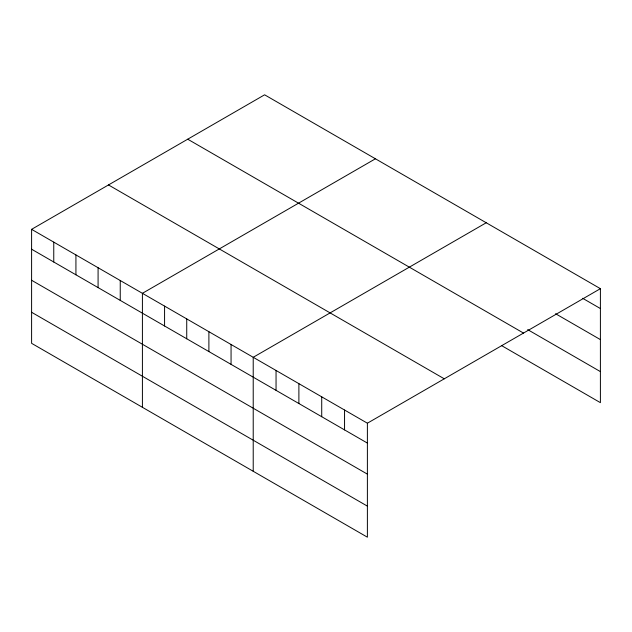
<?xml version="1.0" encoding="UTF-8"?>
<svg xmlns="http://www.w3.org/2000/svg" width="632" height="632" viewBox="0 0 632 632"><rect width="100%" height="100%" fill="white"/><g stroke="black" fill="none" stroke-linecap="round" stroke-linejoin="round"><path stroke-width="0.95" d="M31.6 229.337L367.389 423.203L367.389 537.192L31.6 343.326L31.6 229.337L264.611 94.808L600.4 288.674L600.4 402.663L501.453 345.53M375.424 158.79L142.413 293.319L142.413 407.3M486.229 222.764L253.219 357.293L253.219 471.274M367.389 423.203L600.4 288.674M582.641 298.296L600.4 308.55M555.575 313.733L600.4 339.605M527.673 329.612L600.4 371.608M187.72 139.206L523.509 333.072M108.491 184.947L444.28 378.813M31.6 249.213L367.389 443.079M31.6 280.268L367.389 474.134M31.6 312.271L367.389 506.129M344.551 410.026L344.551 429.902M321.72 396.841L321.72 416.717M298.889 383.656L298.889 403.532M276.05 370.471L276.05 390.347M231.059 344.495L231.059 364.372M208.892 331.697L208.892 351.574M186.732 318.907L186.732 338.784M164.573 306.109L164.573 325.986M120.246 280.521L120.246 300.398M98.086 267.723L98.086 287.6M75.927 254.933L75.927 274.809M53.76 242.135L53.76 262.011"/></g></svg>
